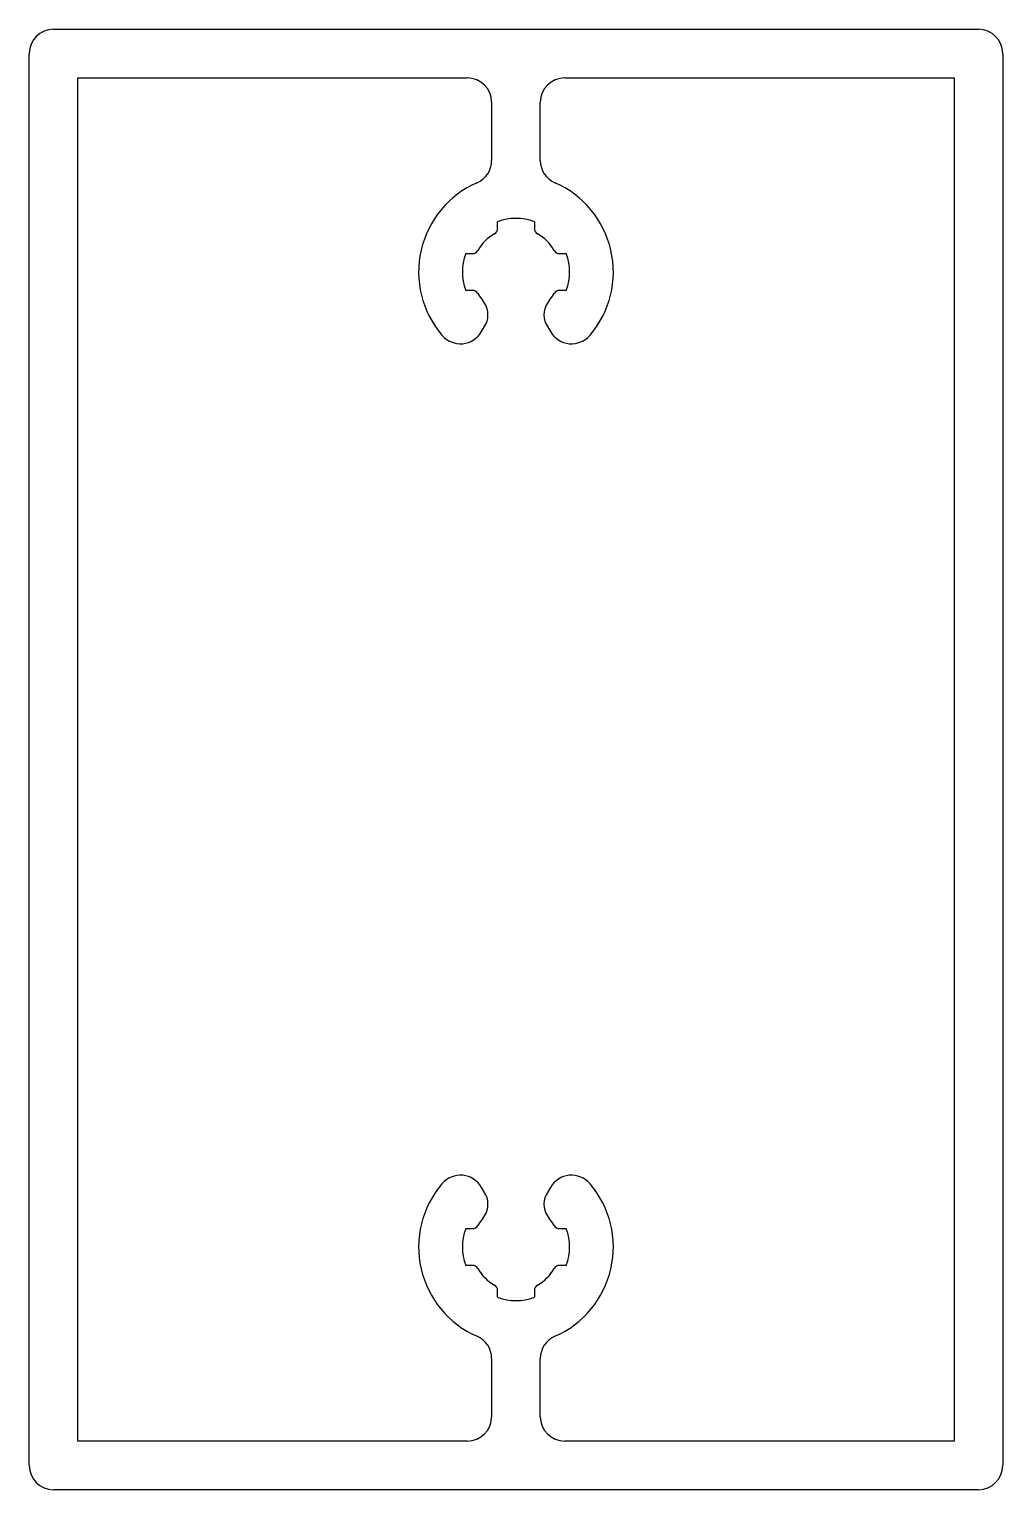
# Model space of a CAD drawing. Extents: x 1.6 to 41.6, y 1.9 to 61.9.
import ezdxf

# ---------------------------------------------------------------- set-up
doc = ezdxf.new("R2010")
doc.units = 0
doc.layers.get('0').update_dxf_attribs({"linetype": 'CONTINUOUS'})

msp = doc.modelspace()

# ---------------------------------------------------------------- linework, layer by layer
for p, q in [((2.556, 61.893), (40.556, 61.893)), ((1.556, 2.893), (1.556, 60.893)), ((41.556, 60.893), (41.556, 2.893)), ((3.556, 3.893), (3.556, 59.893)), ((3.556, 59.893), (19.556, 59.893)), ((23.556, 59.893), (39.556, 59.893)), ((39.556, 59.893), (39.556, 3.893)), ((20.556, 58.893), (20.556, 56.502)), ((22.556, 56.502), (22.556, 58.893)), ((20.801, 53.707), (20.801, 53.986)), ((22.311, 53.986), (22.311, 53.707)), ((19.49, 52.675), (19.77, 52.675)), ((23.343, 52.675), (23.623, 52.675)), ((19.77, 51.165), (19.49, 51.165)), ((23.623, 51.165), (23.343, 51.165)), ((20.142, 49.47), (20.321, 49.78)), ((22.792, 49.78), (22.971, 49.47)), ((20.321, 14.006), (20.142, 14.316)), ((22.971, 14.316), (22.792, 14.006)), ((19.49, 12.621), (19.77, 12.621)), ((23.343, 12.621), (23.623, 12.621)), ((19.77, 11.111), (19.49, 11.111)), ((23.623, 11.111), (23.343, 11.111)), ((20.801, 9.799), (20.801, 10.079)), ((22.311, 10.079), (22.311, 9.799)), ((20.556, 7.283), (20.556, 4.893)), ((22.556, 4.893), (22.556, 7.283)), ((19.556, 3.893), (3.556, 3.893)), ((39.556, 3.893), (23.556, 3.893)), ((40.556, 1.893), (2.556, 1.893))]:
    msp.add_line(p, q)
for centre, radius, start, end in [((2.556, 60.893), 1, 90, 180), ((40.556, 60.893), 1, 360, 90), ((19.556, 58.893), 1, 360, 90), ((23.556, 58.893), 1, 90, 180), ((19.556, 56.502), 1, 293.57818, 0), ((23.556, 56.502), 1, 180, 246.42182), ((21.556, 51.92), 4, 113.57818, 220.51851), ((21.556, 51.92), 4, 319.48149, 66.42182), ((21.556, 51.92), 2.2, 69.92915, 110.07085), ((21.556, 51.92), 1.8, 119.35661, 150.64339), ((20.551, 53.707), 0.25, 299.35661, 0), ((22.561, 53.707), 0.25, 180, 240.64339), ((21.556, 51.92), 1.8, 29.35661, 60.64339), ((19.77, 52.925), 0.25, 270, 330.64339), ((23.343, 52.925), 0.25, 209.35661, 270), ((21.556, 51.92), 2.2, 159.92915, 200.07085), ((21.556, 51.92), 2.2, 339.92915, 20.07085), ((19.77, 50.915), 0.25, 29.35661, 90), ((21.556, 51.92), 1.8, 209.35661, 220.61744), ((21.556, 51.92), 1.8, 319.38256, 330.64339), ((23.343, 50.915), 0.25, 90, 150.64339), ((19.506, 50.163), 0.9, 334.84224, 40.5683), ((23.606, 50.163), 0.9, 139.4317, 205.15776), ((19.276, 49.97), 1, 220.48769, 329.95209), ((23.837, 49.97), 1, 210.04791, 319.51231), ((21.556, 11.866), 4, 139.48149, 246.42182), ((19.276, 13.815), 1, 30.04791, 139.51231), ((23.837, 13.815), 1, 40.48769, 149.95209), ((21.556, 11.866), 4, 293.57818, 40.51851), ((19.506, 13.623), 0.9, 319.4317, 25.15776), ((23.606, 13.623), 0.9, 154.84224, 220.5683), ((21.556, 11.866), 2.2, 159.92915, 200.07085), ((19.77, 12.871), 0.25, 270, 330.64339), ((21.556, 11.866), 1.8, 139.38256, 150.64339), ((21.556, 11.866), 1.8, 29.35661, 40.61744), ((23.343, 12.871), 0.25, 209.35661, 270), ((21.556, 11.866), 2.2, 339.92915, 20.07085), ((19.77, 10.861), 0.25, 29.35661, 90), ((21.556, 11.866), 1.8, 209.35661, 240.64339), ((21.556, 11.866), 1.8, 299.35661, 330.64339), ((23.343, 10.861), 0.25, 90, 150.64339), ((20.551, 10.079), 0.25, 0, 60.64339), ((22.561, 10.079), 0.25, 119.35661, 180), ((21.556, 11.866), 2.2, 249.92915, 290.07085), ((19.556, 7.283), 1, 360, 66.42182), ((23.556, 7.283), 1, 113.57818, 180), ((19.556, 4.893), 1, 270, 0), ((23.556, 4.893), 1, 180, 270), ((2.556, 2.893), 1, 180, 270), ((40.556, 2.893), 1, 270, 0)]:
    msp.add_arc(centre, radius, start, end)

doc.saveas('drawing.dxf')
